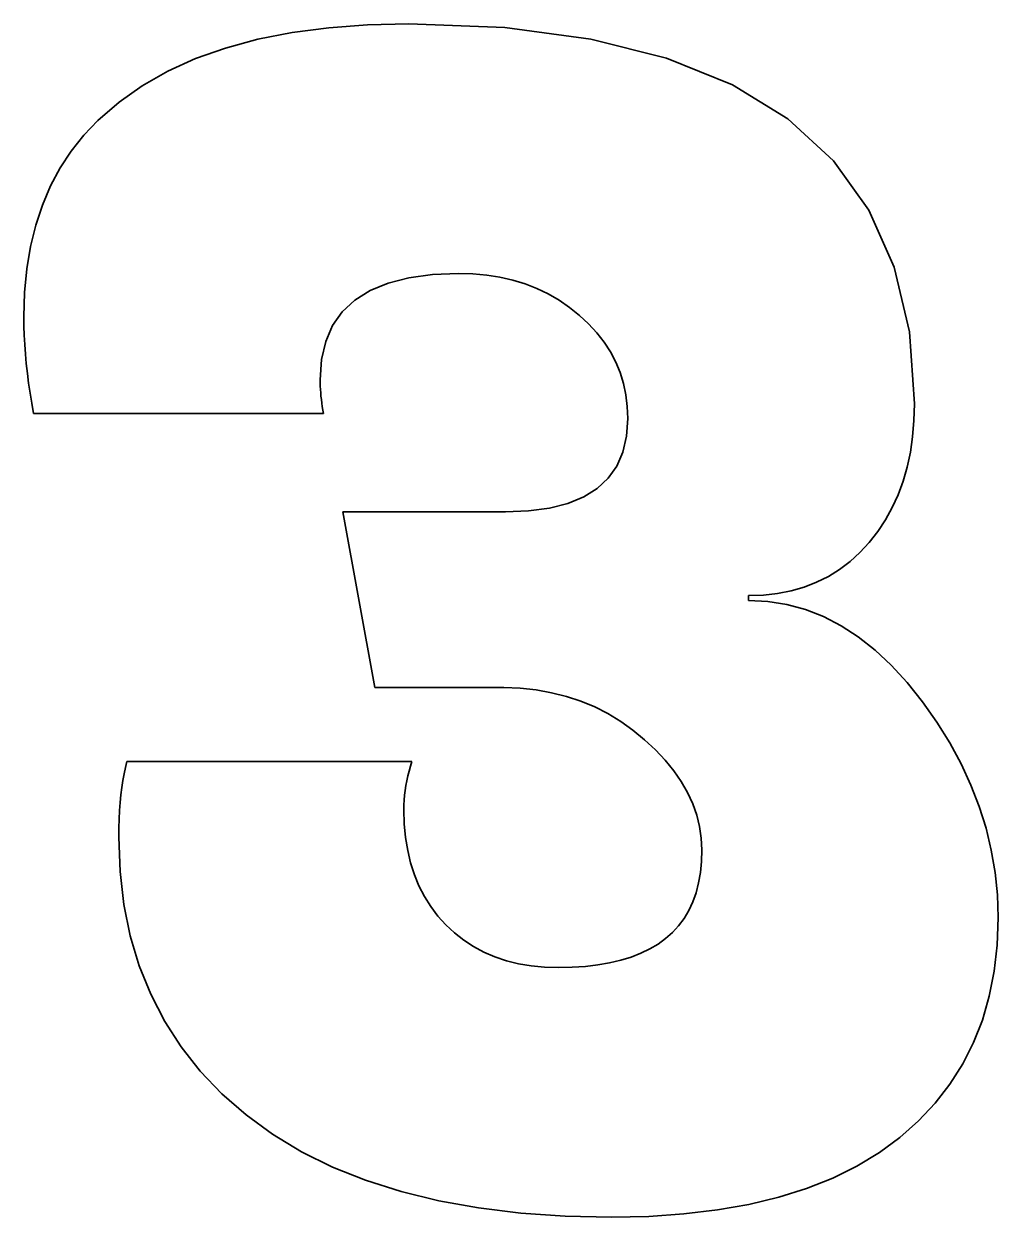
# Model space of a CAD drawing. Extents: x -138 to 979, y -42 to 1231.
# Drawn here: x 180.3 to 249.5, y 317.3 to 402.1 of the extents above; entities that cross this region are included whole.
import ezdxf

# ---------------------------------------------------------------- set-up
doc = ezdxf.new("R2010")
doc.units = 0

msp = doc.modelspace()

# ---------------------------------------------------------------- linework, layer by layer
at = {"color": 7, "lineweight": 35, "ltscale": 0.065591}
msp.add_line((201.953, 401.792), (199.352, 401.449), dxfattribs=at)
at = {"color": 7, "lineweight": 35, "ltscale": 0.069163}
msp.add_line((204.712, 401.998), (201.953, 401.792), dxfattribs=at)
at = {"color": 7, "lineweight": 35, "ltscale": 0.072937}
msp.add_line((207.629, 402.067), (204.712, 401.998), dxfattribs=at)
at = {"color": 7, "lineweight": 35, "ltscale": 0.17066}
msp.add_line((214.45, 401.797), (207.629, 402.067), dxfattribs=at)
at = {"color": 7, "lineweight": 35, "ltscale": 0.153915}
msp.add_line((220.553, 400.987), (214.45, 401.797), dxfattribs=at)
at = {"color": 7, "lineweight": 35, "ltscale": 0.059185}
msp.add_line((196.909, 400.969), (194.623, 400.352), dxfattribs=at)
at = {"color": 7, "lineweight": 35, "ltscale": 0.062251}
msp.add_line((199.352, 401.449), (196.909, 400.969), dxfattribs=at)
at = {"color": 7, "lineweight": 35, "ltscale": 0.138788}
msp.add_line((225.938, 399.638), (220.553, 400.987), dxfattribs=at)
at = {"color": 7, "lineweight": 35, "ltscale": 0.05644}
msp.add_line((194.623, 400.352), (192.495, 399.597), dxfattribs=at)
at = {"color": 7, "lineweight": 35, "ltscale": 0.054062}
msp.add_line((192.495, 399.597), (190.525, 398.705), dxfattribs=at)
at = {"color": 7, "lineweight": 35, "ltscale": 0.125869}
msp.add_line((230.605, 397.749), (225.938, 399.638), dxfattribs=at)
at = {"color": 7, "lineweight": 35, "ltscale": 0.052099}
msp.add_line((190.525, 398.705), (188.713, 397.676), dxfattribs=at)
at = {"color": 7, "lineweight": 35, "ltscale": 0.050603}
msp.add_line((188.713, 397.676), (187.059, 396.51), dxfattribs=at)
at = {"color": 7, "lineweight": 35, "ltscale": 0.115902}
msp.add_line((234.554, 395.321), (230.605, 397.749), dxfattribs=at)
at = {"color": 7, "lineweight": 35, "ltscale": 0.049617}
msp.add_line((187.059, 396.51), (185.562, 395.207), dxfattribs=at)
at = {"color": 7, "lineweight": 35, "ltscale": 0.036146}
msp.add_line((185.562, 395.207), (184.563, 394.162), dxfattribs=at)
at = {"color": 7, "lineweight": 35, "ltscale": 0.109685}
msp.add_line((237.785, 392.353), (234.554, 395.321), dxfattribs=at)
at = {"color": 7, "lineweight": 35, "ltscale": 0.035881}
msp.add_line((184.563, 394.162), (183.669, 393.039), dxfattribs=at)
at = {"color": 7, "lineweight": 35, "ltscale": 0.035913}
msp.add_line((183.669, 393.039), (182.88, 391.838), dxfattribs=at)
at = {"color": 7, "lineweight": 35, "ltscale": 0.107876}
msp.add_line((240.298, 388.845), (237.785, 392.353), dxfattribs=at)
at = {"color": 7, "lineweight": 35, "ltscale": 0.03624}
msp.add_line((182.88, 391.838), (182.196, 390.56), dxfattribs=at)
at = {"color": 7, "lineweight": 35, "ltscale": 0.036855}
msp.add_line((182.196, 390.56), (181.618, 389.204), dxfattribs=at)
at = {"color": 7, "lineweight": 35, "ltscale": 0.037748}
msp.add_line((181.618, 389.204), (181.144, 387.77), dxfattribs=at)
at = {"color": 7, "lineweight": 35, "ltscale": 0.110691}
msp.add_line((242.093, 384.798), (240.298, 388.845), dxfattribs=at)
at = {"color": 7, "lineweight": 35, "ltscale": 0.038891}
msp.add_line((181.144, 387.77), (180.776, 386.259), dxfattribs=at)
at = {"color": 7, "lineweight": 35, "ltscale": 0.040271}
msp.add_line((180.776, 386.259), (180.513, 384.67), dxfattribs=at)
at = {"color": 7, "lineweight": 35, "ltscale": 0.041861}
msp.add_line((180.513, 384.67), (180.355, 383.003), dxfattribs=at)
at = {"color": 7, "lineweight": 35, "ltscale": 0.117795}
msp.add_line((243.17, 380.211), (242.093, 384.798), dxfattribs=at)
at = {"color": 7, "lineweight": 35, "ltscale": 0.038059}
msp.add_line((206.158, 383.666), (207.633, 384.043), dxfattribs=at)
at = {"color": 7, "lineweight": 35, "ltscale": 0.042171}
msp.add_line((207.633, 384.043), (209.305, 384.27), dxfattribs=at)
at = {"color": 7, "lineweight": 35, "ltscale": 0.046742}
msp.add_line((209.305, 384.27), (211.173, 384.345), dxfattribs=at)
at = {"color": 7, "lineweight": 35, "ltscale": 0.025308}
msp.add_line((211.173, 384.345), (212.185, 384.315), dxfattribs=at)
at = {"color": 7, "lineweight": 35, "ltscale": 0.024539}
msp.add_line((212.185, 384.315), (213.162, 384.226), dxfattribs=at)
at = {"color": 7, "lineweight": 35, "ltscale": 0.023872}
msp.add_line((213.162, 384.226), (214.106, 384.077), dxfattribs=at)
at = {"color": 7, "lineweight": 35, "ltscale": 0.023312}
msp.add_line((214.106, 384.077), (215.014, 383.869), dxfattribs=at)
at = {"color": 7, "lineweight": 35, "ltscale": 0.022865}
msp.add_line((215.014, 383.869), (215.889, 383.602), dxfattribs=at)
at = {"color": 7, "lineweight": 35, "ltscale": 0.043639}
msp.add_line((180.355, 383.003), (180.303, 381.258), dxfattribs=at)
at = {"color": 7, "lineweight": 35, "ltscale": 0.031929}
msp.add_line((203.798, 382.458), (204.88, 383.138), dxfattribs=at)
at = {"color": 7, "lineweight": 35, "ltscale": 0.034577}
msp.add_line((204.88, 383.138), (206.158, 383.666), dxfattribs=at)
at = {"color": 7, "lineweight": 35, "ltscale": 0.022545}
msp.add_line((215.889, 383.602), (216.73, 383.275), dxfattribs=at)
at = {"color": 7, "lineweight": 35, "ltscale": 0.022348}
msp.add_line((216.73, 383.275), (217.536, 382.888), dxfattribs=at)
at = {"color": 7, "lineweight": 35, "ltscale": 0.030333}
msp.add_line((202.913, 381.628), (203.798, 382.458), dxfattribs=at)
at = {"color": 7, "lineweight": 35, "ltscale": 0.022282}
msp.add_line((217.536, 382.888), (218.307, 382.442), dxfattribs=at)
at = {"color": 7, "lineweight": 35, "ltscale": 0.02235}
msp.add_line((218.307, 382.442), (219.045, 381.937), dxfattribs=at)
at = {"color": 7, "lineweight": 35, "ltscale": 0.016122}
msp.add_line((180.303, 381.258), (180.31, 380.613), dxfattribs=at)
at = {"color": 7, "lineweight": 35, "ltscale": 0.029958}
msp.add_line((202.225, 380.647), (202.913, 381.628), dxfattribs=at)
at = {"color": 7, "lineweight": 35, "ltscale": 0.022546}
msp.add_line((219.045, 381.937), (219.748, 381.372), dxfattribs=at)
at = {"color": 7, "lineweight": 35, "ltscale": 0.022287}
msp.add_line((219.748, 381.372), (220.4, 380.764), dxfattribs=at)
at = {"color": 7, "lineweight": 35, "ltscale": 0.016356}
msp.add_line((180.31, 380.613), (180.33, 379.959), dxfattribs=at)
at = {"color": 7, "lineweight": 35, "ltscale": 0.030853}
msp.add_line((201.734, 379.516), (202.225, 380.647), dxfattribs=at)
at = {"color": 7, "lineweight": 35, "ltscale": 0.021565}
msp.add_line((220.4, 380.764), (220.983, 380.128), dxfattribs=at)
at = {"color": 7, "lineweight": 35, "ltscale": 0.016601}
msp.add_line((180.33, 379.959), (180.365, 379.296), dxfattribs=at)
at = {"color": 7, "lineweight": 35, "ltscale": 0.020983}
msp.add_line((220.983, 380.128), (221.497, 379.465), dxfattribs=at)
at = {"color": 7, "lineweight": 35, "ltscale": 0.128482}
msp.add_line((243.529, 375.084), (243.17, 380.211), dxfattribs=at)
at = {"color": 7, "lineweight": 35, "ltscale": 0.01685}
msp.add_line((180.365, 379.296), (180.413, 378.624), dxfattribs=at)
at = {"color": 7, "lineweight": 35, "ltscale": 0.032907}
msp.add_line((201.439, 378.233), (201.734, 379.516), dxfattribs=at)
at = {"color": 7, "lineweight": 35, "ltscale": 0.02055}
msp.add_line((221.497, 379.465), (221.943, 378.775), dxfattribs=at)
at = {"color": 7, "lineweight": 35, "ltscale": 0.020278}
msp.add_line((221.943, 378.775), (222.32, 378.057), dxfattribs=at)
at = {"color": 7, "lineweight": 35, "ltscale": 0.017105}
msp.add_line((180.413, 378.624), (180.474, 377.942), dxfattribs=at)
at = {"color": 7, "lineweight": 35, "ltscale": 0.017367}
msp.add_line((180.474, 377.942), (180.55, 377.252), dxfattribs=at)
at = {"color": 7, "lineweight": 35, "ltscale": 0.035929}
msp.add_line((201.34, 376.799), (201.439, 378.233), dxfattribs=at)
at = {"color": 7, "lineweight": 35, "ltscale": 0.020171}
msp.add_line((222.32, 378.057), (222.629, 377.311), dxfattribs=at)
at = {"color": 7, "lineweight": 35, "ltscale": 0.017636}
msp.add_line((180.55, 377.252), (180.639, 376.552), dxfattribs=at)
at = {"color": 7, "lineweight": 35, "ltscale": 0.020235}
msp.add_line((222.629, 377.311), (222.869, 376.538), dxfattribs=at)
at = {"color": 7, "lineweight": 35, "ltscale": 0.017907}
msp.add_line((180.639, 376.552), (180.742, 375.843), dxfattribs=at)
at = {"color": 7, "lineweight": 35, "ltscale": 0.005745}
msp.add_line((201.343, 376.569), (201.34, 376.799), dxfattribs=at)
at = {"color": 7, "lineweight": 35, "ltscale": 0.005804}
msp.add_line((201.349, 376.337), (201.343, 376.569), dxfattribs=at)
at = {"color": 7, "lineweight": 35, "ltscale": 0.005868}
msp.add_line((201.361, 376.103), (201.349, 376.337), dxfattribs=at)
at = {"color": 7, "lineweight": 35, "ltscale": 0.020462}
msp.add_line((222.869, 376.538), (223.041, 375.738), dxfattribs=at)
at = {"color": 7, "lineweight": 35, "ltscale": 0.018185}
msp.add_line((180.742, 375.843), (180.859, 375.125), dxfattribs=at)
at = {"color": 7, "lineweight": 35, "ltscale": 0.005929}
msp.add_line((201.377, 375.866), (201.361, 376.103), dxfattribs=at)
at = {"color": 7, "lineweight": 35, "ltscale": 0.005996}
msp.add_line((201.397, 375.627), (201.377, 375.866), dxfattribs=at)
at = {"color": 7, "lineweight": 35, "ltscale": 0.006064}
msp.add_line((201.423, 375.386), (201.397, 375.627), dxfattribs=at)
at = {"color": 7, "lineweight": 35, "ltscale": 0.006132}
msp.add_line((201.452, 375.142), (201.423, 375.386), dxfattribs=at)
at = {"color": 7, "lineweight": 35, "ltscale": 0.020853}
msp.add_line((223.041, 375.738), (223.144, 374.91), dxfattribs=at)
at = {"color": 7, "lineweight": 35, "ltscale": 0.018469}
msp.add_line((180.859, 375.125), (180.989, 374.398), dxfattribs=at)
at = {"color": 7, "lineweight": 35, "ltscale": 0.006206}
msp.add_line((201.487, 374.896), (201.452, 375.142), dxfattribs=at)
at = {"color": 7, "lineweight": 35, "ltscale": 0.006278}
msp.add_line((201.525, 374.648), (201.487, 374.896), dxfattribs=at)
at = {"color": 7, "lineweight": 35, "ltscale": 0.006354}
msp.add_line((201.569, 374.398), (201.525, 374.648), dxfattribs=at)
at = {"color": 7, "lineweight": 35, "ltscale": 0.021398}
msp.add_line((223.144, 374.91), (223.178, 374.055), dxfattribs=at)
at = {"color": 7, "lineweight": 35, "ltscale": 0.029738}
msp.add_line((243.497, 373.895), (243.529, 375.084), dxfattribs=at)
at = {"color": 7, "lineweight": 35}
for p, q in [((180.989, 374.398), (201.569, 374.398)), ((207.857, 349.702), (187.62, 349.702))]:
    msp.add_line(p, q, dxfattribs=at)
at = {"color": 7, "lineweight": 35, "ltscale": 0.031575}
msp.add_line((223.178, 374.055), (223.091, 372.795), dxfattribs=at)
at = {"color": 7, "lineweight": 35, "ltscale": 0.028683}
msp.add_line((243.401, 372.752), (243.497, 373.895), dxfattribs=at)
at = {"color": 7, "lineweight": 35, "ltscale": 0.028925}
msp.add_line((223.091, 372.795), (222.83, 371.668), dxfattribs=at)
at = {"color": 7, "lineweight": 35, "ltscale": 0.02773}
msp.add_line((243.241, 371.654), (243.401, 372.752), dxfattribs=at)
at = {"color": 7, "lineweight": 35, "ltscale": 0.027137}
msp.add_line((222.83, 371.668), (222.396, 370.673), dxfattribs=at)
at = {"color": 7, "lineweight": 35, "ltscale": 0.026887}
msp.add_line((243.017, 370.602), (243.241, 371.654), dxfattribs=at)
at = {"color": 7, "lineweight": 35, "ltscale": 0.026377}
msp.add_line((222.396, 370.673), (221.788, 369.811), dxfattribs=at)
at = {"color": 7, "lineweight": 35, "ltscale": 0.026163}
msp.add_line((242.729, 369.596), (243.017, 370.602), dxfattribs=at)
at = {"color": 7, "lineweight": 35, "ltscale": 0.026735}
msp.add_line((221.788, 369.811), (221.006, 369.081), dxfattribs=at)
at = {"color": 7, "lineweight": 35, "ltscale": 0.025573}
msp.add_line((242.377, 368.636), (242.729, 369.596), dxfattribs=at)
at = {"color": 7, "lineweight": 35, "ltscale": 0.028172}
msp.add_line((221.006, 369.081), (220.05, 368.485), dxfattribs=at)
at = {"color": 7, "lineweight": 35, "ltscale": 0.025122}
msp.add_line((241.961, 367.721), (242.377, 368.636), dxfattribs=at)
at = {"color": 7, "lineweight": 35, "ltscale": 0.033623}
msp.add_line((218.92, 368.02), (217.617, 367.689), dxfattribs=at)
at = {"color": 7, "lineweight": 35, "ltscale": 0.030533}
msp.add_line((220.05, 368.485), (218.92, 368.02), dxfattribs=at)
at = {"color": 7, "lineweight": 35, "ltscale": 0.02482}
msp.add_line((241.48, 366.852), (241.961, 367.721), dxfattribs=at)
at = {"color": 7, "lineweight": 35, "ltscale": 0.31676}
msp.add_line((202.941, 367.424), (205.228, 354.961), dxfattribs=at)
at = {"color": 7, "lineweight": 35, "ltscale": 0.288691}
msp.add_line((214.489, 367.424), (202.941, 367.424), dxfattribs=at)
at = {"color": 7, "lineweight": 35, "ltscale": 0.041308}
msp.add_line((216.14, 367.49), (214.489, 367.424), dxfattribs=at)
at = {"color": 7, "lineweight": 35, "ltscale": 0.037263}
msp.add_line((217.617, 367.689), (216.14, 367.49), dxfattribs=at)
at = {"color": 7, "lineweight": 35, "ltscale": 0.024671}
msp.add_line((240.936, 366.029), (241.48, 366.852), dxfattribs=at)
at = {"color": 7, "lineweight": 35, "ltscale": 0.024681}
msp.add_line((240.328, 365.251), (240.936, 366.029), dxfattribs=at)
at = {"color": 7, "lineweight": 35, "ltscale": 0.024394}
msp.add_line((239.666, 364.534), (240.328, 365.251), dxfattribs=at)
at = {"color": 7, "lineweight": 35, "ltscale": 0.023834}
msp.add_line((238.96, 363.893), (239.666, 364.534), dxfattribs=at)
at = {"color": 7, "lineweight": 35, "ltscale": 0.023468}
msp.add_line((238.212, 363.327), (238.96, 363.893), dxfattribs=at)
at = {"color": 7, "lineweight": 35, "ltscale": 0.023328}
msp.add_line((236.583, 362.422), (237.419, 362.837), dxfattribs=at)
at = {"color": 7, "lineweight": 35, "ltscale": 0.023298}
msp.add_line((237.419, 362.837), (238.212, 363.327), dxfattribs=at)
at = {"color": 7, "lineweight": 35, "ltscale": 0.024609}
msp.add_line((233.815, 361.629), (234.782, 361.818), dxfattribs=at)
at = {"color": 7, "lineweight": 35, "ltscale": 0.023992}
msp.add_line((234.782, 361.818), (235.704, 362.082), dxfattribs=at)
at = {"color": 7, "lineweight": 35, "ltscale": 0.023564}
msp.add_line((235.704, 362.082), (236.583, 362.422), dxfattribs=at)
at = {"color": 7, "lineweight": 35, "ltscale": 0.026344}
msp.add_line((231.753, 361.478), (232.806, 361.516), dxfattribs=at)
at = {"color": 7, "lineweight": 35, "ltscale": 0.008575}
msp.add_line((231.753, 361.135), (231.753, 361.478), dxfattribs=at)
at = {"color": 7, "lineweight": 35, "ltscale": 0.034518}
msp.add_line((233.132, 361.063), (231.753, 361.135), dxfattribs=at)
at = {"color": 7, "lineweight": 35, "ltscale": 0.025396}
msp.add_line((232.806, 361.516), (233.815, 361.629), dxfattribs=at)
at = {"color": 7, "lineweight": 35, "ltscale": 0.034103}
msp.add_line((234.479, 360.847), (233.132, 361.063), dxfattribs=at)
at = {"color": 7, "lineweight": 35, "ltscale": 0.034081}
msp.add_line((235.793, 360.487), (234.479, 360.847), dxfattribs=at)
at = {"color": 7, "lineweight": 35, "ltscale": 0.034459}
msp.add_line((237.076, 359.983), (235.793, 360.487), dxfattribs=at)
at = {"color": 7, "lineweight": 35, "ltscale": 0.035221}
msp.add_line((238.327, 359.335), (237.076, 359.983), dxfattribs=at)
at = {"color": 7, "lineweight": 35, "ltscale": 0.036342}
msp.add_line((239.546, 358.542), (238.327, 359.335), dxfattribs=at)
at = {"color": 7, "lineweight": 35, "ltscale": 0.037795}
msp.add_line((240.733, 357.606), (239.546, 358.542), dxfattribs=at)
at = {"color": 7, "lineweight": 35, "ltscale": 0.039534}
msp.add_line((241.887, 356.525), (240.733, 357.606), dxfattribs=at)
at = {"color": 7, "lineweight": 35, "ltscale": 0.041534}
msp.add_line((243.01, 355.301), (241.887, 356.525), dxfattribs=at)
at = {"color": 7, "lineweight": 35, "ltscale": 0.043752}
msp.add_line((244.101, 353.932), (243.01, 355.301), dxfattribs=at)
at = {"color": 7, "lineweight": 35, "ltscale": 0.228667}
msp.add_line((205.228, 354.961), (214.374, 354.961), dxfattribs=at)
at = {"color": 7, "lineweight": 35, "ltscale": 0.02929}
msp.add_line((214.374, 354.961), (215.544, 354.904), dxfattribs=at)
at = {"color": 7, "lineweight": 35, "ltscale": 0.028493}
msp.add_line((215.544, 354.904), (216.677, 354.776), dxfattribs=at)
at = {"color": 7, "lineweight": 35, "ltscale": 0.027808}
msp.add_line((216.677, 354.776), (217.772, 354.579), dxfattribs=at)
at = {"color": 7, "lineweight": 35, "ltscale": 0.027255}
msp.add_line((217.772, 354.579), (218.829, 354.312), dxfattribs=at)
at = {"color": 7, "lineweight": 35, "ltscale": 0.026837}
msp.add_line((218.829, 354.312), (219.848, 353.975), dxfattribs=at)
at = {"color": 7, "lineweight": 35, "ltscale": 0.02656}
msp.add_line((219.848, 353.975), (220.83, 353.569), dxfattribs=at)
at = {"color": 7, "lineweight": 35, "ltscale": 0.026427}
msp.add_line((220.83, 353.569), (221.773, 353.093), dxfattribs=at)
at = {"color": 7, "lineweight": 35, "ltscale": 0.04433}
msp.add_line((245.122, 352.483), (244.101, 353.932), dxfattribs=at)
at = {"color": 7, "lineweight": 35, "ltscale": 0.026447}
msp.add_line((221.773, 353.093), (222.679, 352.547), dxfattribs=at)
at = {"color": 7, "lineweight": 35, "ltscale": 0.026611}
msp.add_line((222.679, 352.547), (223.548, 351.931), dxfattribs=at)
at = {"color": 7, "lineweight": 35, "ltscale": 0.043226}
msp.add_line((246.035, 351.015), (245.122, 352.483), dxfattribs=at)
at = {"color": 7, "lineweight": 35, "ltscale": 0.026923}
msp.add_line((223.548, 351.931), (224.378, 351.245), dxfattribs=at)
at = {"color": 7, "lineweight": 35, "ltscale": 0.026488}
msp.add_line((224.378, 351.245), (225.15, 350.519), dxfattribs=at)
at = {"color": 7, "lineweight": 35, "ltscale": 0.042271}
msp.add_line((246.841, 349.528), (246.035, 351.015), dxfattribs=at)
at = {"color": 7, "lineweight": 35, "ltscale": 0.02528}
msp.add_line((225.15, 350.519), (225.84, 349.78), dxfattribs=at)
at = {"color": 7, "lineweight": 35, "ltscale": 0.011492}
msp.add_line((187.512, 349.278), (187.414, 348.828), dxfattribs=at)
at = {"color": 7, "lineweight": 35, "ltscale": 0.010947}
msp.add_line((187.62, 349.702), (187.512, 349.278), dxfattribs=at)
at = {"color": 7, "lineweight": 35, "ltscale": 0.008913}
msp.add_line((207.651, 349.016), (207.749, 349.359), dxfattribs=at)
at = {"color": 7, "lineweight": 35, "ltscale": 0.008993}
msp.add_line((207.749, 349.359), (207.857, 349.702), dxfattribs=at)
at = {"color": 7, "lineweight": 35, "ltscale": 0.024184}
msp.add_line((225.84, 349.78), (226.448, 349.028), dxfattribs=at)
at = {"color": 7, "lineweight": 35, "ltscale": 0.041472}
msp.add_line((247.54, 348.024), (246.841, 349.528), dxfattribs=at)
at = {"color": 7, "lineweight": 35, "ltscale": 0.012627}
msp.add_line((187.329, 348.354), (187.254, 347.854), dxfattribs=at)
at = {"color": 7, "lineweight": 35, "ltscale": 0.012055}
msp.add_line((187.414, 348.828), (187.329, 348.354), dxfattribs=at)
at = {"color": 7, "lineweight": 35, "ltscale": 0.008718}
msp.add_line((207.428, 347.987), (207.491, 348.33), dxfattribs=at)
at = {"color": 7, "lineweight": 35, "ltscale": 0.008775}
msp.add_line((207.491, 348.33), (207.566, 348.673), dxfattribs=at)
at = {"color": 7, "lineweight": 35, "ltscale": 0.008839}
msp.add_line((207.566, 348.673), (207.651, 349.016), dxfattribs=at)
at = {"color": 7, "lineweight": 35, "ltscale": 0.023218}
msp.add_line((226.448, 349.028), (226.976, 348.264), dxfattribs=at)
at = {"color": 7, "lineweight": 35, "ltscale": 0.022403}
msp.add_line((226.976, 348.264), (227.423, 347.487), dxfattribs=at)
at = {"color": 7, "lineweight": 35, "ltscale": 0.013213}
msp.add_line((187.254, 347.854), (187.191, 347.33), dxfattribs=at)
at = {"color": 7, "lineweight": 35, "ltscale": 0.008634}
msp.add_line((207.337, 347.301), (207.377, 347.644), dxfattribs=at)
at = {"color": 7, "lineweight": 35, "ltscale": 0.00867}
msp.add_line((207.377, 347.644), (207.428, 347.987), dxfattribs=at)
at = {"color": 7, "lineweight": 35, "ltscale": 0.021746}
msp.add_line((227.423, 347.487), (227.788, 346.697), dxfattribs=at)
at = {"color": 7, "lineweight": 35, "ltscale": 0.040841}
msp.add_line((248.131, 346.501), (247.54, 348.024), dxfattribs=at)
at = {"color": 7, "lineweight": 35, "ltscale": 0.014412}
msp.add_line((187.14, 346.78), (187.1, 346.205), dxfattribs=at)
at = {"color": 7, "lineweight": 35, "ltscale": 0.01381}
msp.add_line((187.191, 347.33), (187.14, 346.78), dxfattribs=at)
at = {"color": 7, "lineweight": 35, "ltscale": 0.008577}
msp.add_line((207.286, 346.272), (207.291, 346.615), dxfattribs=at)
at = {"color": 7, "lineweight": 35, "ltscale": 0.008586}
msp.add_line((207.291, 346.615), (207.308, 346.958), dxfattribs=at)
at = {"color": 7, "lineweight": 35, "ltscale": 0.008604}
msp.add_line((207.308, 346.958), (207.337, 347.301), dxfattribs=at)
at = {"color": 7, "lineweight": 35, "ltscale": 0.021273}
msp.add_line((227.788, 346.697), (228.072, 345.895), dxfattribs=at)
at = {"color": 7, "lineweight": 35, "ltscale": 0.015024}
msp.add_line((187.1, 346.205), (187.071, 345.604), dxfattribs=at)
at = {"color": 7, "lineweight": 35, "ltscale": 0.025206}
msp.add_line((207.315, 345.264), (207.286, 346.272), dxfattribs=at)
at = {"color": 7, "lineweight": 35, "ltscale": 0.020989}
msp.add_line((228.072, 345.895), (228.275, 345.081), dxfattribs=at)
at = {"color": 7, "lineweight": 35, "ltscale": 0.040383}
msp.add_line((248.615, 344.959), (248.131, 346.501), dxfattribs=at)
at = {"color": 7, "lineweight": 35, "ltscale": 0.016265}
msp.add_line((187.054, 344.979), (187.049, 344.328), dxfattribs=at)
at = {"color": 7, "lineweight": 35, "ltscale": 0.01564}
msp.add_line((187.071, 345.604), (187.054, 344.979), dxfattribs=at)
at = {"color": 7, "lineweight": 35, "ltscale": 0.024242}
msp.add_line((207.404, 344.299), (207.315, 345.264), dxfattribs=at)
at = {"color": 7, "lineweight": 35, "ltscale": 0.020903}
msp.add_line((228.275, 345.081), (228.397, 344.253), dxfattribs=at)
at = {"color": 7, "lineweight": 35, "ltscale": 0.040104}
msp.add_line((248.991, 343.4), (248.615, 344.959), dxfattribs=at)
at = {"color": 7, "lineweight": 35, "ltscale": 0.061052}
msp.add_line((187.049, 344.328), (187.139, 341.888), dxfattribs=at)
at = {"color": 7, "lineweight": 35, "ltscale": 0.023377}
msp.add_line((207.553, 343.375), (207.404, 344.299), dxfattribs=at)
at = {"color": 7, "lineweight": 35, "ltscale": 0.021019}
msp.add_line((228.397, 344.253), (228.437, 343.414), dxfattribs=at)
at = {"color": 7, "lineweight": 35, "ltscale": 0.02263}
msp.add_line((207.761, 342.494), (207.553, 343.375), dxfattribs=at)
at = {"color": 7, "lineweight": 35, "ltscale": 0.020619}
msp.add_line((228.437, 343.414), (228.411, 342.589), dxfattribs=at)
at = {"color": 7, "lineweight": 35, "ltscale": 0.040013}
msp.add_line((249.26, 341.822), (248.991, 343.4), dxfattribs=at)
at = {"color": 7, "lineweight": 35, "ltscale": 0.022008}
msp.add_line((208.029, 341.656), (207.761, 342.494), dxfattribs=at)
at = {"color": 7, "lineweight": 35, "ltscale": 0.019617}
msp.add_line((228.411, 342.589), (228.334, 341.808), dxfattribs=at)
at = {"color": 7, "lineweight": 35, "ltscale": 0.058802}
msp.add_line((187.139, 341.888), (187.41, 339.551), dxfattribs=at)
at = {"color": 7, "lineweight": 35, "ltscale": 0.021521}
msp.add_line((208.356, 340.859), (208.029, 341.656), dxfattribs=at)
at = {"color": 7, "lineweight": 35, "ltscale": 0.018715}
msp.add_line((228.334, 341.808), (228.206, 341.071), dxfattribs=at)
at = {"color": 7, "lineweight": 35, "ltscale": 0.040106}
msp.add_line((249.421, 340.226), (249.26, 341.822), dxfattribs=at)
at = {"color": 7, "lineweight": 35, "ltscale": 0.021182}
msp.add_line((208.742, 340.105), (208.356, 340.859), dxfattribs=at)
at = {"color": 7, "lineweight": 35, "ltscale": 0.017924}
msp.add_line((228.206, 341.071), (228.026, 340.377), dxfattribs=at)
at = {"color": 7, "lineweight": 35, "ltscale": 0.020997}
msp.add_line((209.188, 339.394), (208.742, 340.105), dxfattribs=at)
at = {"color": 7, "lineweight": 35, "ltscale": 0.017264}
msp.add_line((228.026, 340.377), (227.794, 339.726), dxfattribs=at)
at = {"color": 7, "lineweight": 35, "ltscale": 0.040382}
msp.add_line((249.475, 338.612), (249.421, 340.226), dxfattribs=at)
at = {"color": 7, "lineweight": 35, "ltscale": 0.05694}
msp.add_line((187.41, 339.551), (187.861, 337.319), dxfattribs=at)
at = {"color": 7, "lineweight": 35, "ltscale": 0.020969}
msp.add_line((209.693, 338.724), (209.188, 339.394), dxfattribs=at)
at = {"color": 7, "lineweight": 35, "ltscale": 0.016383}
msp.add_line((227.511, 339.119), (227.177, 338.556), dxfattribs=at)
at = {"color": 7, "lineweight": 35, "ltscale": 0.016746}
msp.add_line((227.794, 339.726), (227.511, 339.119), dxfattribs=at)
at = {"color": 7, "lineweight": 35, "ltscale": 0.021099}
msp.add_line((210.258, 338.097), (209.693, 338.724), dxfattribs=at)
at = {"color": 7, "lineweight": 35, "ltscale": 0.021061}
msp.add_line((210.873, 337.521), (210.258, 338.097), dxfattribs=at)
at = {"color": 7, "lineweight": 35, "ltscale": 0.016194}
msp.add_line((227.177, 338.556), (226.791, 338.035), dxfattribs=at)
at = {"color": 7, "lineweight": 35, "ltscale": 0.048695}
msp.add_line((249.405, 336.665), (249.475, 338.612), dxfattribs=at)
at = {"color": 7, "lineweight": 35, "ltscale": 0.055506}
msp.add_line((187.861, 337.319), (188.494, 335.191), dxfattribs=at)
at = {"color": 7, "lineweight": 35, "ltscale": 0.020857}
msp.add_line((211.53, 337.006), (210.873, 337.521), dxfattribs=at)
at = {"color": 7, "lineweight": 35, "ltscale": 0.016331}
msp.add_line((226.354, 337.559), (225.865, 337.125), dxfattribs=at)
at = {"color": 7, "lineweight": 35, "ltscale": 0.016173}
msp.add_line((226.791, 338.035), (226.354, 337.559), dxfattribs=at)
at = {"color": 7, "lineweight": 35, "ltscale": 0.02081}
msp.add_line((212.227, 336.552), (211.53, 337.006), dxfattribs=at)
at = {"color": 7, "lineweight": 35, "ltscale": 0.020927}
msp.add_line((212.966, 336.158), (212.227, 336.552), dxfattribs=at)
at = {"color": 7, "lineweight": 35, "ltscale": 0.017704}
msp.add_line((224.737, 336.384), (224.1, 336.076), dxfattribs=at)
at = {"color": 7, "lineweight": 35, "ltscale": 0.017113}
msp.add_line((225.326, 336.734), (224.737, 336.384), dxfattribs=at)
at = {"color": 7, "lineweight": 35, "ltscale": 0.016648}
msp.add_line((225.865, 337.125), (225.326, 336.734), dxfattribs=at)
at = {"color": 7, "lineweight": 35, "ltscale": 0.046813}
msp.add_line((249.196, 334.804), (249.405, 336.665), dxfattribs=at)
at = {"color": 7, "lineweight": 35, "ltscale": 0.0212}
msp.add_line((213.745, 335.825), (212.966, 336.158), dxfattribs=at)
at = {"color": 7, "lineweight": 35, "ltscale": 0.021627}
msp.add_line((214.566, 335.552), (213.745, 335.825), dxfattribs=at)
at = {"color": 7, "lineweight": 35, "ltscale": 0.022194}
msp.add_line((215.428, 335.34), (214.566, 335.552), dxfattribs=at)
at = {"color": 7, "lineweight": 35, "ltscale": 0.020161}
msp.add_line((222.678, 335.582), (221.893, 335.397), dxfattribs=at)
at = {"color": 7, "lineweight": 35, "ltscale": 0.019244}
msp.add_line((223.413, 335.808), (222.678, 335.582), dxfattribs=at)
at = {"color": 7, "lineweight": 35, "ltscale": 0.018421}
msp.add_line((224.1, 336.076), (223.413, 335.808), dxfattribs=at)
at = {"color": 7, "lineweight": 35, "ltscale": 0.054535}
msp.add_line((188.494, 335.191), (189.307, 333.167), dxfattribs=at)
at = {"color": 7, "lineweight": 35, "ltscale": 0.022896}
msp.add_line((216.332, 335.189), (215.428, 335.34), dxfattribs=at)
at = {"color": 7, "lineweight": 35, "ltscale": 0.023719}
msp.add_line((217.276, 335.098), (216.332, 335.189), dxfattribs=at)
at = {"color": 7, "lineweight": 35, "ltscale": 0.024649}
msp.add_line((218.262, 335.067), (217.276, 335.098), dxfattribs=at)
at = {"color": 7, "lineweight": 35, "ltscale": 0.024545}
msp.add_line((219.243, 335.088), (218.262, 335.067), dxfattribs=at)
at = {"color": 7, "lineweight": 35, "ltscale": 0.02336}
msp.add_line((220.175, 335.15), (219.243, 335.088), dxfattribs=at)
at = {"color": 7, "lineweight": 35, "ltscale": 0.02223}
msp.add_line((221.059, 335.253), (220.175, 335.15), dxfattribs=at)
at = {"color": 7, "lineweight": 35, "ltscale": 0.021163}
msp.add_line((221.893, 335.397), (221.059, 335.253), dxfattribs=at)
at = {"color": 7, "lineweight": 35, "ltscale": 0.045224}
msp.add_line((248.847, 333.029), (249.196, 334.804), dxfattribs=at)
at = {"color": 7, "lineweight": 35, "ltscale": 0.054051}
msp.add_line((189.307, 333.167), (190.3, 331.246), dxfattribs=at)
at = {"color": 7, "lineweight": 35, "ltscale": 0.04396}
msp.add_line((248.359, 331.34), (248.847, 333.029), dxfattribs=at)
at = {"color": 7, "lineweight": 35, "ltscale": 0.04305}
msp.add_line((247.731, 329.737), (248.359, 331.34), dxfattribs=at)
at = {"color": 7, "lineweight": 35, "ltscale": 0.054067}
msp.add_line((190.3, 331.246), (191.474, 329.43), dxfattribs=at)
at = {"color": 7, "lineweight": 35, "ltscale": 0.042517}
msp.add_line((246.964, 328.219), (247.731, 329.737), dxfattribs=at)
at = {"color": 7, "lineweight": 35, "ltscale": 0.054585}
msp.add_line((191.474, 329.43), (192.829, 327.718), dxfattribs=at)
at = {"color": 7, "lineweight": 35, "ltscale": 0.042372}
msp.add_line((246.057, 326.787), (246.964, 328.219), dxfattribs=at)
at = {"color": 7, "lineweight": 35, "ltscale": 0.055587}
msp.add_line((192.829, 327.718), (194.365, 326.11), dxfattribs=at)
at = {"color": 7, "lineweight": 35, "ltscale": 0.042625}
msp.add_line((245.011, 325.44), (246.057, 326.787), dxfattribs=at)
at = {"color": 7, "lineweight": 35, "ltscale": 0.057048}
msp.add_line((194.365, 326.11), (196.081, 324.606), dxfattribs=at)
at = {"color": 7, "lineweight": 35, "ltscale": 0.043263}
msp.add_line((243.825, 324.18), (245.011, 325.44), dxfattribs=at)
at = {"color": 7, "lineweight": 35, "ltscale": 0.058404}
msp.add_line((196.081, 324.606), (197.966, 323.226), dxfattribs=at)
at = {"color": 7, "lineweight": 35, "ltscale": 0.044272}
msp.add_line((242.5, 323.005), (243.825, 324.18), dxfattribs=at)
at = {"color": 7, "lineweight": 35, "ltscale": 0.059673}
msp.add_line((197.966, 323.226), (200.009, 321.992), dxfattribs=at)
at = {"color": 7, "lineweight": 35, "ltscale": 0.045332}
msp.add_line((241.04, 321.93), (242.5, 323.005), dxfattribs=at)
at = {"color": 7, "lineweight": 35, "ltscale": 0.061391}
msp.add_line((200.009, 321.992), (202.21, 320.903), dxfattribs=at)
at = {"color": 7, "lineweight": 35, "ltscale": 0.046468}
msp.add_line((239.45, 320.968), (241.04, 321.93), dxfattribs=at)
at = {"color": 7, "lineweight": 35, "ltscale": 0.063513}
msp.add_line((202.21, 320.903), (204.569, 319.959), dxfattribs=at)
at = {"color": 7, "lineweight": 35, "ltscale": 0.04797}
msp.add_line((237.729, 320.119), (239.45, 320.968), dxfattribs=at)
at = {"color": 7, "lineweight": 35, "ltscale": 0.066005}
msp.add_line((204.569, 319.959), (207.086, 319.161), dxfattribs=at)
at = {"color": 7, "lineweight": 35, "ltscale": 0.049797}
msp.add_line((235.878, 319.383), (237.729, 320.119), dxfattribs=at)
at = {"color": 7, "lineweight": 35, "ltscale": 0.068823}
msp.add_line((207.086, 319.161), (209.76, 318.507), dxfattribs=at)
at = {"color": 7, "lineweight": 35, "ltscale": 0.054306}
msp.add_line((231.785, 318.251), (233.897, 318.76), dxfattribs=at)
at = {"color": 7, "lineweight": 35, "ltscale": 0.051923}
msp.add_line((233.897, 318.76), (235.878, 319.383), dxfattribs=at)
at = {"color": 7, "lineweight": 35, "ltscale": 0.07193}
msp.add_line((209.76, 318.507), (212.592, 317.999), dxfattribs=at)
at = {"color": 7, "lineweight": 35, "ltscale": 0.075296}
msp.add_line((212.592, 317.999), (215.582, 317.636), dxfattribs=at)
at = {"color": 7, "lineweight": 35, "ltscale": 0.059731}
msp.add_line((227.17, 317.572), (229.543, 317.855), dxfattribs=at)
at = {"color": 7, "lineweight": 35, "ltscale": 0.056919}
msp.add_line((229.543, 317.855), (231.785, 318.251), dxfattribs=at)
at = {"color": 7, "lineweight": 35, "ltscale": 0.078876}
msp.add_line((215.582, 317.636), (218.729, 317.418), dxfattribs=at)
at = {"color": 7, "lineweight": 35, "ltscale": 0.082656}
msp.add_line((218.729, 317.418), (222.035, 317.346), dxfattribs=at)
at = {"color": 7, "lineweight": 35, "ltscale": 0.065842}
msp.add_line((222.035, 317.346), (224.668, 317.402), dxfattribs=at)
at = {"color": 7, "lineweight": 35, "ltscale": 0.062713}
msp.add_line((224.668, 317.402), (227.17, 317.572), dxfattribs=at)

doc.saveas('drawing.dxf')
